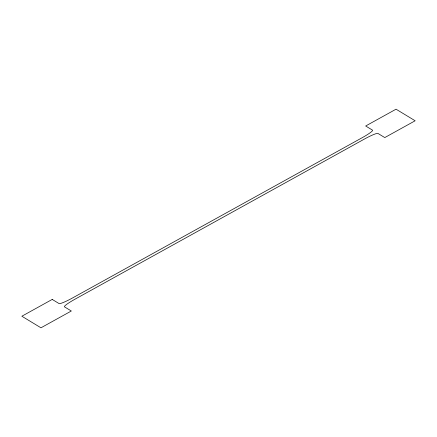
<?xml version="1.0" encoding="UTF-8"?>
<svg xmlns="http://www.w3.org/2000/svg" width="437" height="437" viewBox="0 0 437 437"><rect width="100%" height="100%" fill="white"/><g stroke="black" fill="none" stroke-linecap="round" stroke-linejoin="round"><path stroke-width="0.66" d="M52.216 299.427L21.85 316.23L40.963 327.805L71.335 311.002L64.474 306.85A13.733 1.601 -28.5 0 1 74.88 299.258L364.354 139.092A13.733 1.601 -28.5 0 1 377.923 133.422L384.784 137.573L415.15 120.77L396.037 109.195L365.665 125.998L372.526 130.15A13.733 1.601 -28.5 0 1 362.12 137.742L72.646 297.908A13.733 1.601 -28.5 0 1 59.077 303.578L52.216 299.427"/></g></svg>
